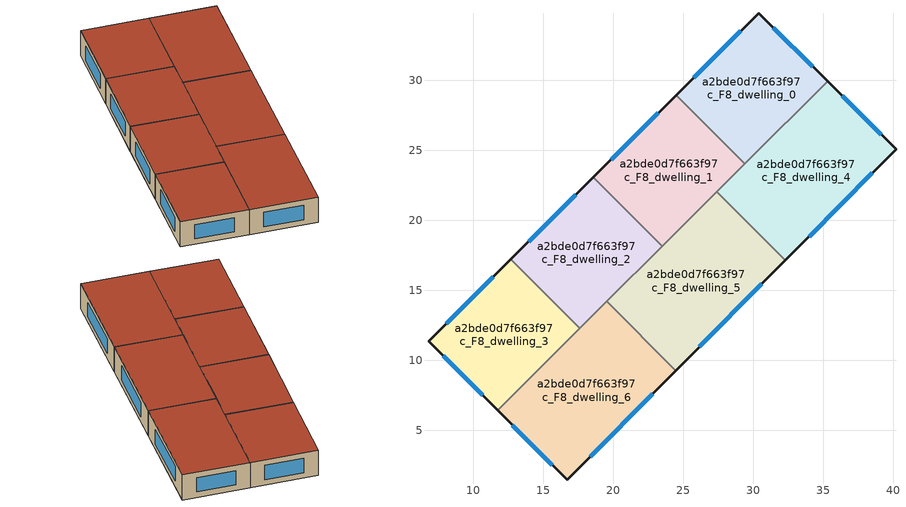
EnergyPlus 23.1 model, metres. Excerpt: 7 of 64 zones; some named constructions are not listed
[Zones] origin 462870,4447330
a2bde0d7f663f97c_F8_dwelling_0
 floor to a2bde0d7f663f97c_F7_dwelling_0 (EU_floor_Construction): 35.32,29.93 29.39,24.03 24.49,28.95 30.39,34.82 z24
 wall outside (EU_wall_Construction): 35.32,29.93 30.39,34.82 24.49,28.95 z24:27
 wall to a2bde0d7f663f97c_F8_dwelling_1 (EU_wall_Construction): 24.49,28.95 29.39,24.03 z24:27
 wall to a2bde0d7f663f97c_F8_dwelling_4 (EU_wall_Construction): 29.39,24.03 35.32,29.93 z24:27
 window (EU_Window_Construction): 34.26,30.98 31.45,33.77 / 29.13,33.56 25.75,30.21 z24.64:26.36
 roof outside (EU_roof_Construction): 35.32,29.93 30.39,34.82 24.49,28.95 29.39,24.03 z27
a2bde0d7f663f97c_F8_dwelling_1
 floor to a2bde0d7f663f97c_F7_dwelling_1 (EU_floor_Construction): 24.49,28.95 29.39,24.03 23.5,18.15 18.58,23.08 z24
 wall outside (EU_wall_Construction): 24.49,28.95 18.58,23.08 z24:27
 wall to a2bde0d7f663f97c_F8_dwelling_2 (EU_wall_Construction): 18.58,23.08 23.5,18.15 z24:27
 wall to a2bde0d7f663f97c_F8_dwelling_5 (EU_wall_Construction): 23.5,18.15 27.41,22.05 z24:27
 wall to a2bde0d7f663f97c_F8_dwelling_4 (EU_wall_Construction): 27.41,22.05 29.39,24.03 z24:27
 window (EU_Window_Construction): 23.22,27.69 19.85,24.34 z24.64:26.36
 roof outside (EU_roof_Construction): 29.39,24.03 24.49,28.95 18.58,23.08 23.5,18.15 z27
a2bde0d7f663f97c_F8_dwelling_2
 floor to a2bde0d7f663f97c_F7_dwelling_2 (EU_floor_Construction): 18.58,23.08 23.5,18.15 17.61,12.28 12.68,17.22 z24
 wall outside (EU_wall_Construction): 18.58,23.08 12.68,17.22 z24:27
 wall to a2bde0d7f663f97c_F8_dwelling_3 (EU_wall_Construction): 12.68,17.22 17.61,12.28 z24:27
 wall to a2bde0d7f663f97c_F8_dwelling_6 (EU_wall_Construction): 17.61,12.28 19.55,14.21 z24:27
 wall to a2bde0d7f663f97c_F8_dwelling_5 (EU_wall_Construction): 19.55,14.21 23.5,18.15 z24:27
 window (EU_Window_Construction): 17.32,21.83 13.95,18.48 z24.64:26.36
 roof outside (EU_roof_Construction): 23.5,18.15 18.58,23.08 12.68,17.22 17.61,12.28 z27
a2bde0d7f663f97c_F8_dwelling_3
 floor to a2bde0d7f663f97c_F7_dwelling_3 (EU_floor_Construction): 12.68,17.22 17.61,12.28 11.74,6.43 6.8,11.38 z24
 wall outside (EU_wall_Construction): 12.68,17.22 6.8,11.38 11.74,6.43 z24:27
 wall to a2bde0d7f663f97c_F8_dwelling_6 (EU_wall_Construction): 11.74,6.43 17.61,12.28 z24:27
 window (EU_Window_Construction): 7.86,10.32 10.68,7.49 / 11.42,15.97 8.06,12.63 z24.64:26.36
 roof outside (EU_roof_Construction): 17.61,12.28 12.68,17.22 6.8,11.38 11.74,6.43 z27
a2bde0d7f663f97c_F8_dwelling_4
 floor to a2bde0d7f663f97c_F7_dwelling_4 (EU_floor_Construction): 40.2,25.09 32.3,17.14 27.41,22.05 35.32,29.93 z24
 wall outside (EU_wall_Construction): 32.3,17.14 40.2,25.09 35.32,29.93 z24:27
 wall to a2bde0d7f663f97c_F8_dwelling_5 (EU_wall_Construction): 27.41,22.05 32.3,17.14 z24:27
 wall adiabatic (EU_wall_Construction): 27.41,22.05 23.5,18.15 / 27.41,22.05 23.5,18.15 z24:27
 window (EU_Window_Construction): 39.16,26.13 36.36,28.9 / 34,18.85 38.51,23.39 z24.64:26.36
 roof outside (EU_roof_Construction): 32.3,17.14 40.2,25.09 35.32,29.93 27.41,22.05 z27
a2bde0d7f663f97c_F8_dwelling_5
 floor to a2bde0d7f663f97c_F7_dwelling_5 (EU_floor_Construction): 27.41,22.05 32.3,17.14 24.47,9.27 19.55,14.21 z24
 wall outside (EU_wall_Construction): 24.47,9.27 32.3,17.14 z24:27
 wall to a2bde0d7f663f97c_F8_dwelling_6 (EU_wall_Construction): 19.55,14.21 24.47,9.27 z24:27
 window (EU_Window_Construction): 26.15,10.96 30.63,15.46 z24.64:26.36
 roof outside (EU_roof_Construction): 24.47,9.27 32.3,17.14 27.41,22.05 19.55,14.21 z27
a2bde0d7f663f97c_F8_dwelling_6
 floor to a2bde0d7f663f97c_F7_dwelling_6 (EU_floor_Construction): 19.55,14.21 24.47,9.27 16.7,1.45 11.74,6.43 z24
 wall outside (EU_wall_Construction): 11.74,6.43 16.7,1.45 24.47,9.27 z24:27
 window (EU_Window_Construction): 18.36,3.13 22.81,7.6 / 12.8,5.36 15.64,2.52 z24.64:26.36
 roof outside (EU_roof_Construction): 16.7,1.45 24.47,9.27 19.55,14.21 11.74,6.43 z27
[HVACTEMPLATE:THERMOSTAT] Constant Heating Setpoint=20; Constant Cooling Setpoint=50
EU_HeatOnly_a2bde0d7f663f97c_F8_dwelling_4; EU_HeatOnly_a2bde0d7f663f97c_F8_dwelling_5; EU_HeatOnly_a2bde0d7f663f97c_F8_dwelling_6
[SCHEDULE:FILE] Column Number=1; Rows to Skip at Top=0; Number of Hours of Data=8760; Column Separator=Comma; Interpolate to Timestep=No; Minutes per Item=60; Adjust Schedule for Daylight Savings=Yes
Name | File
EU_Step8_GainSchedule_a2bde0d7f663f97c_F6_dwelling_2_f000 | ../../schedules/a2bde0d7f663f97c/a2bde0d7f663f97c_F6_dwelling_2_f000_gain.csv
EU_Step8_GainSchedule_a2bde0d7f663f97c_F6_dwelling_3_f000 | ../../schedules/a2bde0d7f663f97c/a2bde0d7f663f97c_F6_dwelling_3_f000_gain.csv
EU_Step8_GainSchedule_a2bde0d7f663f97c_F6_dwelling_4_f000 | ../../schedules/a2bde0d7f663f97c/a2bde0d7f663f97c_F6_dwelling_4_f000_gain.csv
EU_Step8_GainSchedule_a2bde0d7f663f97c_F6_dwelling_5_f000 | ../../schedules/a2bde0d7f663f97c/a2bde0d7f663f97c_F6_dwelling_5_f000_gain.csv
EU_Step8_GainSchedule_a2bde0d7f663f97c_F6_dwelling_6_f000 | ../../schedules/a2bde0d7f663f97c/a2bde0d7f663f97c_F6_dwelling_6_f000_gain.csv
EU_Step8_GainSchedule_a2bde0d7f663f97c_F7_dwelling_0_f000 | ../../schedules/a2bde0d7f663f97c/a2bde0d7f663f97c_F7_dwelling_0_f000_gain.csv
EU_Step8_GainSchedule_a2bde0d7f663f97c_F7_dwelling_1_f000 | ../../schedules/a2bde0d7f663f97c/a2bde0d7f663f97c_F7_dwelling_1_f000_gain.csv
EU_Step8_GainSchedule_a2bde0d7f663f97c_F7_dwelling_2_f000 | ../../schedules/a2bde0d7f663f97c/a2bde0d7f663f97c_F7_dwelling_2_f000_gain.csv
EU_Step8_GainSchedule_a2bde0d7f663f97c_F7_dwelling_3_f000 | ../../schedules/a2bde0d7f663f97c/a2bde0d7f663f97c_F7_dwelling_3_f000_gain.csv
EU_Step8_GainSchedule_a2bde0d7f663f97c_F7_dwelling_4_f000 | ../../schedules/a2bde0d7f663f97c/a2bde0d7f663f97c_F7_dwelling_4_f000_gain.csv
EU_Step8_GainSchedule_a2bde0d7f663f97c_F7_dwelling_5_f000 | ../../schedules/a2bde0d7f663f97c/a2bde0d7f663f97c_F7_dwelling_5_f000_gain.csv
EU_Step8_GainSchedule_a2bde0d7f663f97c_F7_dwelling_6_f000 | ../../schedules/a2bde0d7f663f97c/a2bde0d7f663f97c_F7_dwelling_6_f000_gain.csv
EU_Step8_GainSchedule_a2bde0d7f663f97c_F8_dwelling_0_f000 | ../../schedules/a2bde0d7f663f97c/a2bde0d7f663f97c_F8_dwelling_0_f000_gain.csv
EU_Step8_GainSchedule_a2bde0d7f663f97c_F8_dwelling_1_f000 | ../../schedules/a2bde0d7f663f97c/a2bde0d7f663f97c_F8_dwelling_1_f000_gain.csv
EU_Step8_GainSchedule_a2bde0d7f663f97c_F8_dwelling_2_f000 | ../../schedules/a2bde0d7f663f97c/a2bde0d7f663f97c_F8_dwelling_2_f000_gain.csv
EU_Step8_GainSchedule_a2bde0d7f663f97c_F8_dwelling_3_f000 | ../../schedules/a2bde0d7f663f97c/a2bde0d7f663f97c_F8_dwelling_3_f000_gain.csv
EU_Step8_GainSchedule_a2bde0d7f663f97c_F8_dwelling_4_f000 | ../../schedules/a2bde0d7f663f97c/a2bde0d7f663f97c_F8_dwelling_4_f000_gain.csv
EU_Step8_GainSchedule_a2bde0d7f663f97c_F8_dwelling_5_f000 | ../../schedules/a2bde0d7f663f97c/a2bde0d7f663f97c_F8_dwelling_5_f000_gain.csv
EU_Step8_GainSchedule_a2bde0d7f663f97c_F8_dwelling_6_f000 | ../../schedules/a2bde0d7f663f97c/a2bde0d7f663f97c_F8_dwelling_6_f000_gain.csv
